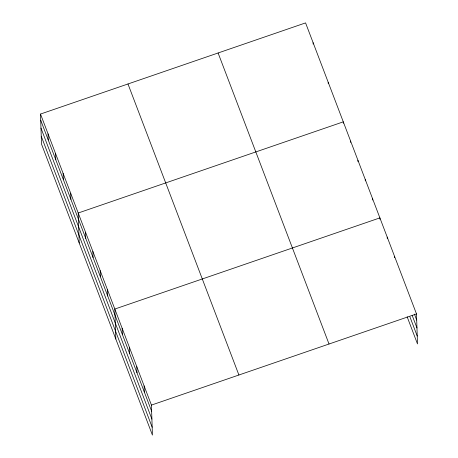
<?xml version="1.0" encoding="UTF-8"?>
<svg xmlns="http://www.w3.org/2000/svg" width="458" height="458" viewBox="0 0 458 458"><rect width="100%" height="100%" fill="white"/><g stroke="black" fill="none" stroke-linecap="round" stroke-linejoin="round"><path stroke-width="0.69" d="M40.504 114.053L151.432 405.09L152.428 435.1L41.501 144.064L40.504 114.053L305.572 22.9L416.499 313.936L417.496 343.947L407.145 316.787M151.432 405.09L416.499 313.936M414.433 314.125L416.706 320.085M412.171 315.373L416.969 327.957M409.916 316.862L417.238 336.069M218.1 52.979L329.027 344.015M127.977 83.974L238.904 375.01M40.705 120.208L151.638 411.238M40.968 128.08L151.901 419.116M41.237 136.192L152.171 427.228M394.538 256.308L394.584 257.677M387.216 237.101L387.262 238.469M379.94 219.262L379.894 217.894L114.826 309.047L115.822 339.057M372.572 198.686L372.617 200.054M365.249 179.479L365.295 180.841M357.927 160.266L357.973 161.634M350.61 141.058L350.656 142.427M343.334 123.219L343.288 121.851L78.221 213.004L79.217 243.015M328.203 82.268L328.243 83.637M313.112 42.691L313.158 44.06M144.115 385.882L144.316 392.031M136.793 366.675L136.994 372.823M129.471 347.467L129.671 353.616M122.149 328.254L122.355 334.409M107.504 289.84L107.71 295.988M100.182 270.632L100.388 276.781M92.865 251.425L93.066 257.573M85.543 232.217L85.743 238.366M70.675 193.219L70.881 199.367M63.135 173.427L63.336 179.576M55.59 153.636L55.796 159.785M48.044 133.845L48.25 139.993"/></g></svg>
